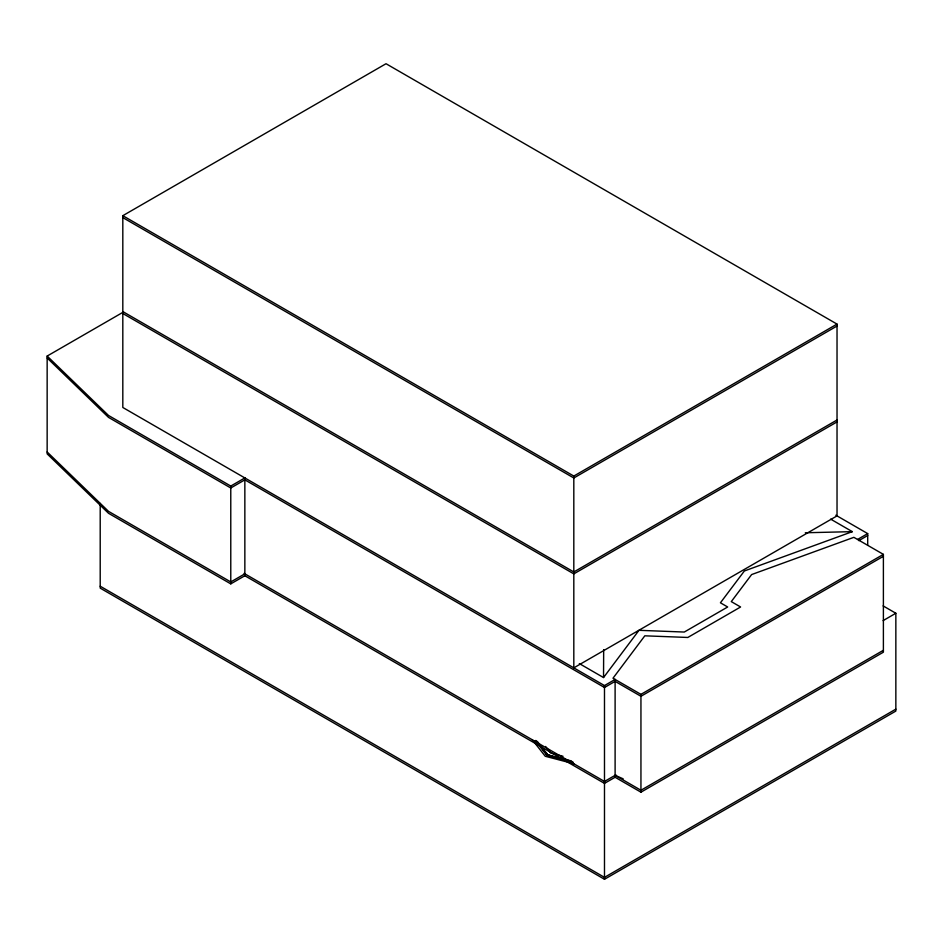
<?xml version="1.0" encoding="UTF-8"?>
<svg xmlns="http://www.w3.org/2000/svg" width="943" height="943" viewBox="0 0 943 943"><rect width="100%" height="100%" fill="white"/><g stroke="black" fill="none" stroke-linecap="round" stroke-linejoin="round"><path stroke-width="1.41" d="M244.85 575.749L244.85 477.936L230.776 486.058L230.776 583.87L244.85 575.749L604.487 783.385L615.107 777.256L640.945 792.179L883.391 652.191L883.391 554.378L853.863 537.333L751.618 574.57L731.285 601.61L740.597 606.986L687.812 637.468L644.812 635.818L612.985 678.229L640.945 694.366L883.391 554.378M47.15 357.986L108.516 417.384L230.776 487.979L244.85 479.846L244.85 477.936M615.107 777.256L615.107 679.443L604.487 685.573L122.814 407.482L122.814 215.688L386.029 63.723L837.03 324.097L837.03 515.892L573.816 667.856L573.816 476.062L122.814 215.688M244.85 479.846L604.487 687.494L615.107 681.365L615.107 679.443M579.32 663.577L603.532 677.557L603.673 649.609M603.532 677.557L638.989 630.313L684.288 632.046L727.678 606.986L720.428 602.801L744.369 570.975L852.331 531.652L830.653 519.133M548.52 755.791L549.062 755.095M230.776 583.87L108.516 513.287L47.15 453.878L47.15 356.065L123.415 312.039M244.85 573.827L230.776 581.949L108.516 511.365L47.15 451.968M573.816 476.062L837.03 324.097M837.03 326.019L573.816 477.983L122.814 217.609M837.03 420L573.816 571.965L122.814 311.579M837.03 421.91L573.816 573.874L122.814 313.5M857.552 539.467L867.701 533.608L867.701 545.231M858.825 540.645L867.701 535.518M883.391 556.299L640.945 696.276L615.107 681.365M615.944 774.851L604.487 781.464L244.107 573.403M883.131 620.6L895.85 613.256L895.85 711.069L604.487 879.277L100.206 588.137L100.206 503.456M883.391 650.281L640.945 790.258L615.107 775.335L623.158 778.824M895.85 709.148L604.487 877.367L100.206 586.216M546.28 754.636L547.47 754.329M805.31 532.76L852.331 531.652M563.03 756.274L550.783 753.068L545.596 746.479M571.069 760.871L547.824 754.777L537.298 741.387M548.791 755.449L572.177 761.579M573.285 762.274L546.846 755.343L535.27 740.62M573.816 763.747L545.254 756.262L532.288 739.784M835.828 515.196L867.701 533.608M883.12 605.901L895.85 613.256M230.776 486.058L108.516 415.474L47.15 356.065M535.86 740.467L546.881 754.483M640.945 694.366L640.945 792.179M604.487 685.573L604.487 879.277"/></g></svg>
